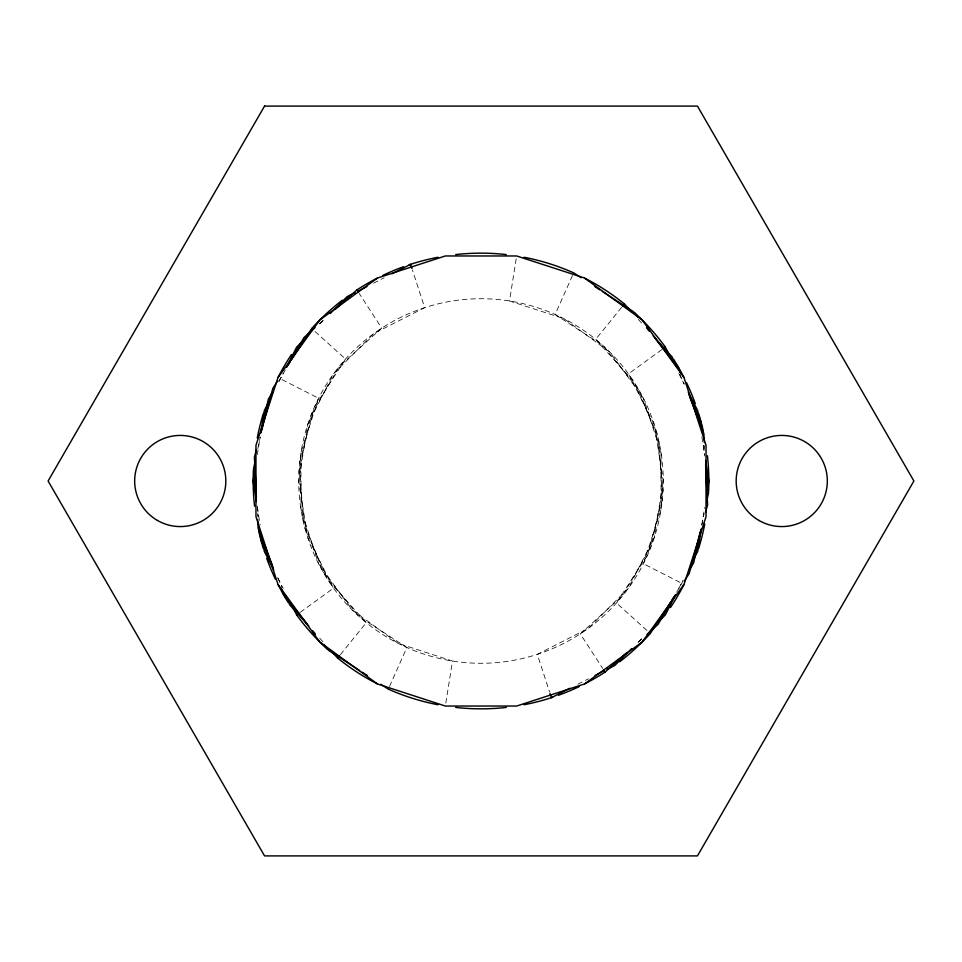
<?xml version="1.0" encoding="UTF-8"?>
<svg xmlns="http://www.w3.org/2000/svg" width="962" height="962" viewBox="0 0 962 962"><rect width="100%" height="100%" fill="white"/><g stroke="black" fill="none" stroke-linecap="round" stroke-linejoin="round"><path stroke-width="0.72" stroke-dasharray="4.81 3.61" d="M257.335 454.593L260.125 437.001M445.815 703.138L452.489 661.026L398.244 643.41L352.116 609.884L318.59 563.756L300.974 509.511L300.974 452.489L318.59 398.244L280.615 378.896M516.185 258.862L509.511 300.974L563.756 318.59L609.884 352.116L643.41 398.244L661.026 452.489L661.026 509.511L643.41 563.756L681.385 583.104M701.875 524.999L704.665 507.407M257.792 448.737L260.257 437.121M701.743 524.879L704.208 513.263M389.526 686.459L406.866 647.51L359.03 616.462L323.148 572.137L302.705 518.903L299.723 461.952L314.49 406.866L345.538 359.03L313.865 330.507M572.474 275.541L555.134 314.49L602.97 345.538L638.852 389.863L659.295 443.097L662.277 500.048L647.51 555.134L616.462 602.97L648.135 631.493M279.136 381.481L283.189 373.545M678.811 588.455L682.864 580.519M278.691 381.349L285.365 369.769M676.635 592.231L683.309 580.651M340.392 654.641L366.294 622.654L328.138 580.278L304.942 528.174L298.978 471.464L310.834 415.68L339.345 366.294L381.722 328.138L359.307 293.614M621.608 307.359L595.706 339.345L633.862 381.722L657.058 433.826L663.022 490.536L651.166 546.32L622.654 595.706L580.278 633.862L602.693 668.386M319.769 323.978L323.978 319.769M638.022 642.231L642.231 638.022M319.384 323.701L323.797 319.733M638.203 642.267L642.616 638.299M300.24 612.325L333.537 588.143L307.648 537.325L298.725 481L307.648 424.675L333.537 373.857L373.857 333.537L424.675 307.648L412.409 269.901M661.76 349.675L628.463 373.857L654.352 424.675L663.275 481L654.352 537.325L628.463 588.143L588.143 628.463L537.325 654.352L549.591 692.099M373.545 283.189L384.127 277.79M577.873 684.21L588.455 678.811M638.299 319.384L642.267 323.797M319.733 638.203L323.701 642.616M678.811 373.545L684.21 384.127M277.79 577.873L283.189 588.455M679.942 374.543L684.162 384.042M277.838 577.958L282.058 587.457M701.875 437.001L704.665 454.593M257.335 507.407L260.125 524.999M703.559 445.659L704.653 456M257.347 506L258.441 516.341M704.485 445.49L704.641 448.46M257.359 513.54L257.515 516.51M389.863 638.852A182.275 182.275 0 0 0 663.275 481A182.275 182.275 0 0 0 389.863 323.148A182.275 182.275 0 0 0 389.863 638.852"/><path stroke-width="1.44" d="M254.557 472.198L253.162 481L256.409 501.539M260.822 432.599L264.31 410.594L267.676 403.98M701.178 529.401L697.691 551.406L694.323 558.02M707.443 489.802L708.838 481L705.591 460.461M255.327 460.365L253.475 469.071L256.421 497.138M261.808 429.858L268.29 399.35L272.751 391.63M700.192 532.142L693.71 562.65L689.249 570.37M706.673 501.635L708.525 492.929L705.579 464.862M256.325 450.012L254.401 457.178L256.349 494.264M260.942 432.792L272.859 388.323L277.705 380.856M701.057 529.208L689.141 573.677L684.295 581.144M705.675 511.988L707.599 504.822L705.651 467.736M286.556 366.931L296.669 347.078L302.97 340.776M675.444 595.069L665.331 614.922L659.03 621.224M288.335 364.622L303.932 337.614L314.971 327.681M673.665 597.378L658.068 624.386L647.029 634.319M286.604 367.159L289.839 362.169M291.462 359.68L311.676 328.547M650.324 633.453L670.538 602.32M672.161 599.831L675.396 594.841M377.501 683.982A227.838 227.838 0 0 1 337.59 658.044L339.466 655.783M622.534 306.217L624.386 303.932A227.838 227.838 0 0 0 584.499 278.018M330.279 313.48L347.078 296.669L355.014 292.628M631.721 648.52L614.922 665.331L606.986 669.372M335.942 308.802L356.914 289.911L358.513 292.376M626.058 653.198L605.086 672.089L603.487 669.624M327.393 649.278A227.838 227.838 0 0 1 296.657 614.898L299.05 613.191M662.95 348.809L665.331 347.078A227.838 227.838 0 0 0 634.607 312.722M357.66 291.282L366.931 286.556M392.063 273.749L410.594 264.31L411.952 268.506M569.937 688.251L551.406 697.691L550.048 693.494M595.069 675.444L604.34 670.718M581.144 277.705L573.677 272.859A227.838 227.838 0 0 0 524.049 257.263M594.841 286.604L599.831 289.839M602.32 291.462L633.453 311.676L638.131 317.448M359.68 670.538L328.547 650.324L323.869 644.552M362.169 672.161L367.159 675.396M380.856 684.295L388.323 689.141A227.838 227.838 0 0 0 437.95 704.737M624.386 303.932L631.337 311.664M653.198 335.942L672.089 356.914L676.31 366.402M308.802 626.058L289.911 605.086L285.69 595.598M330.663 650.336L337.614 658.068M646.536 327.838L649.35 331.301M654.954 338.227L678.318 367.075L680.976 374.014M307.046 623.773L283.682 594.925L281.024 587.986M312.65 630.699L315.464 634.162M665.331 347.078L669.372 355.014M688.251 392.063L697.691 410.594L699.085 419.396M273.749 569.937L264.31 551.406L262.915 542.604M292.628 606.986L296.669 614.922M688.996 394.901L701.082 422.029L702.007 430.892M273.004 567.099L260.918 539.971L259.993 531.108M690.031 397.583L703.859 433.634L704.328 442.532M271.969 564.417L258.141 528.366L257.672 519.468M707.431 455.723A227.838 227.838 0 0 1 708.609 491.366M704.737 524.049A227.838 227.838 0 0 1 698.616 548.508M683.982 584.499A227.838 227.838 0 0 1 670.478 607.527M650.276 633.501A227.838 227.838 0 0 1 619.696 661.76M605.038 672.125A227.838 227.838 0 0 1 584.499 683.982M579.136 686.627A227.838 227.838 0 0 1 558.405 695.285M552.765 697.246A227.838 227.838 0 0 1 524.049 704.737M506.277 707.431A227.838 227.838 0 0 1 455.723 707.431M288.275 602.525A227.838 227.838 0 0 1 278.018 584.499M275.373 579.136A227.838 227.838 0 0 1 266.714 558.405M263.384 548.508A227.838 227.838 0 0 1 258.79 531.349M254.569 506.277A227.838 227.838 0 0 1 253.391 470.634M257.263 437.95A227.838 227.838 0 0 1 263.384 413.492M278.018 377.501A227.838 227.838 0 0 1 291.522 354.473M311.724 328.499A227.838 227.838 0 0 1 342.304 300.24M356.962 289.875A227.838 227.838 0 0 1 377.501 278.018M382.864 275.373A227.838 227.838 0 0 1 403.595 266.714M409.235 264.754A227.838 227.838 0 0 1 437.95 257.263M455.723 254.569A227.838 227.838 0 0 1 506.277 254.569M673.725 359.475A227.838 227.838 0 0 1 683.982 377.501M686.627 382.864A227.838 227.838 0 0 1 695.285 403.595M698.616 413.492A227.838 227.838 0 0 1 703.21 430.651M277.994 377.561L255.964 445.358L255.964 516.642L277.994 584.439L319.889 642.111L377.561 684.006L445.358 706.036L516.642 706.036L584.439 684.006L642.111 642.111L684.006 584.439L706.036 516.642L706.036 445.358L684.006 377.561L642.111 319.889L584.439 277.994L516.642 255.964L445.358 255.964L377.561 277.994L319.889 319.889L277.994 377.561M264.55 106.097L48.1 481L264.55 855.903L697.45 855.903L913.9 481L697.45 106.097L264.55 106.097M157.467 520.466A45.563 45.563 0 0 0 225.817 481A45.563 45.563 0 0 0 157.467 441.534A45.563 45.563 0 0 0 157.467 520.466M758.97 520.466A45.563 45.563 0 0 0 827.32 481A45.563 45.563 0 0 0 758.97 441.534A45.563 45.563 0 0 0 758.97 520.466"/></g></svg>
